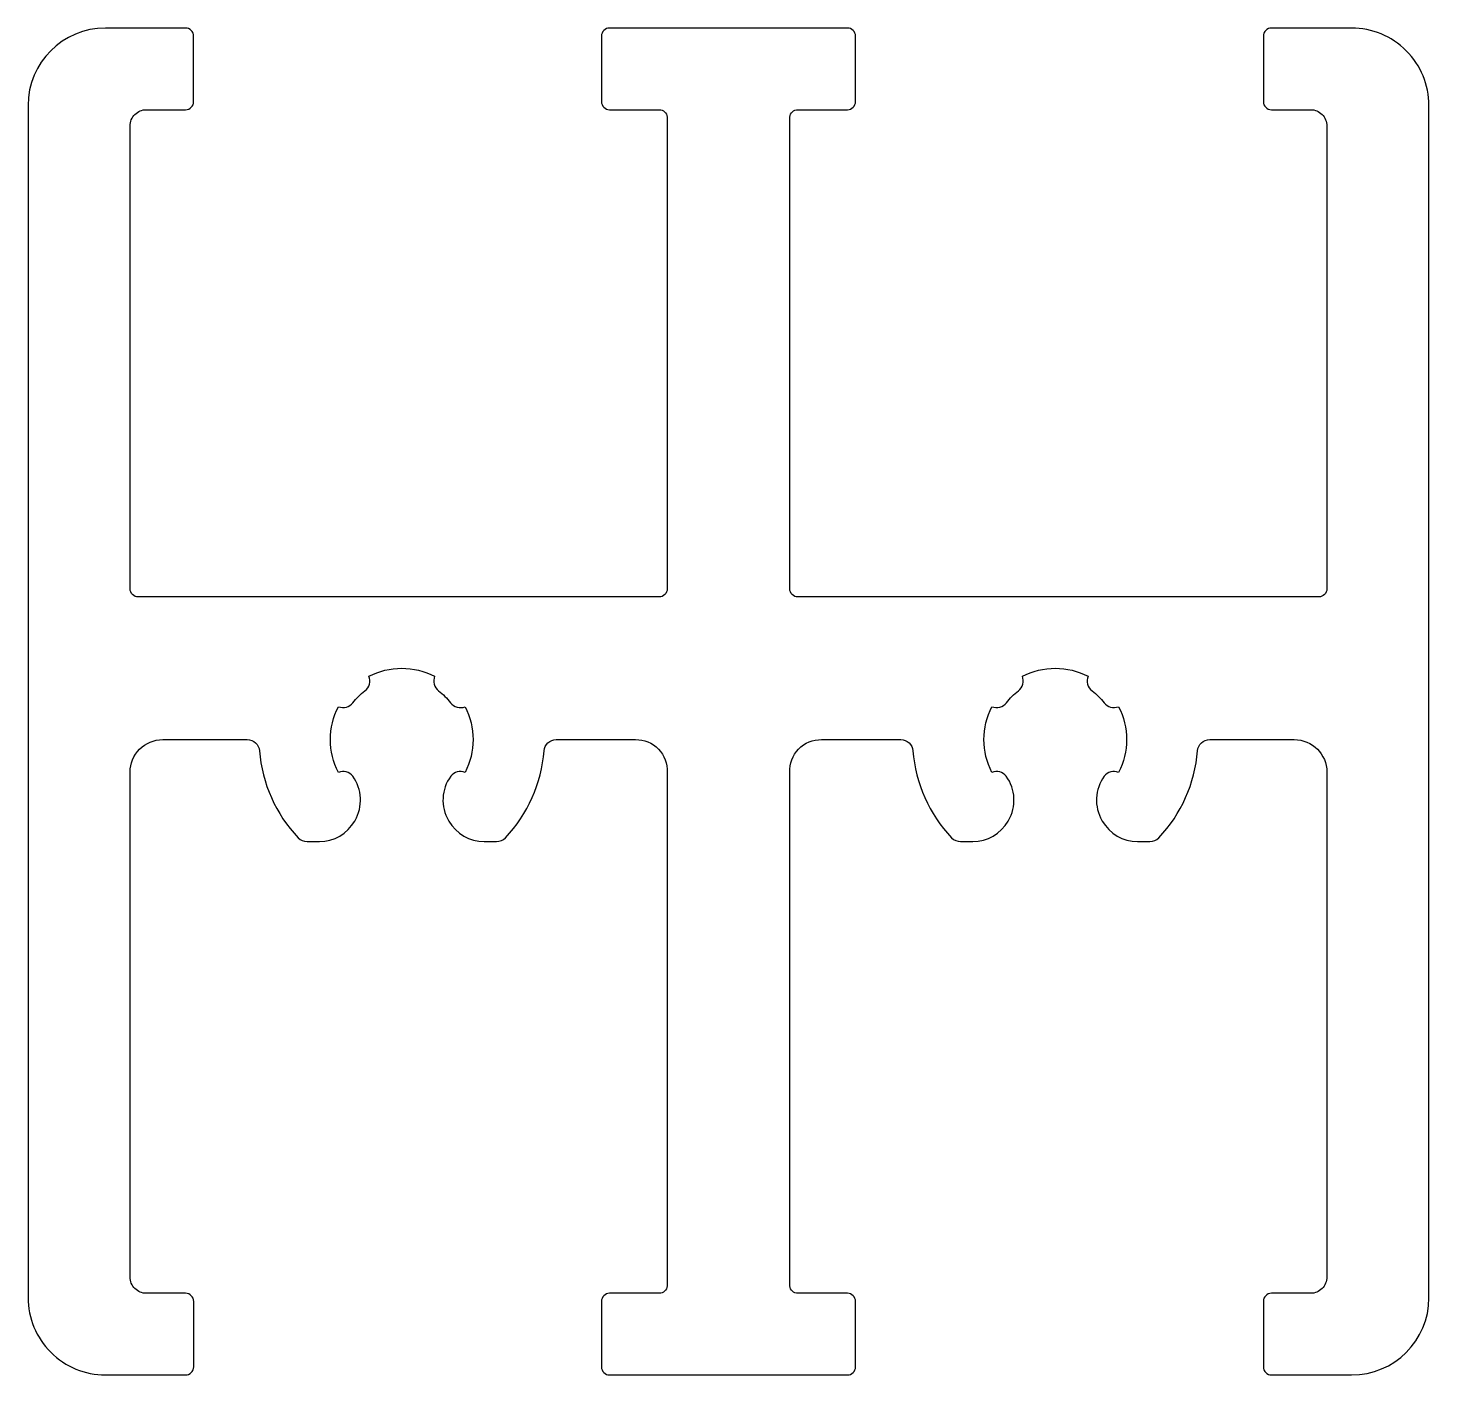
# Model space of a CAD drawing. Extents: x 1419.9 to 1454.2, y -19.2 to 13.8.
import ezdxf

# ---------------------------------------------------------------- set-up
doc = ezdxf.new("R2010")
doc.units = 0
doc.header["$LTSCALE"] = 15
doc.layers.get('0').update_dxf_attribs({"linetype": 'CONTINUOUS'})

msp = doc.modelspace()

# ---------------------------------------------------------------- linework, layer by layer
msp.add_lwpolyline([(1451.712, 0.05, -0.413927), (1451.512, -0.15), (1438.738, -0.15, -0.414224), (1438.538, 0.05), (1438.538, 11.618, -0.390721), (1438.738, 11.801), (1439.952, 11.801, 0.41422), (1440.152, 12.001), (1440.152, 13.604, 0.414214), (1439.952, 13.804), (1434.119, 13.804, 0.414214), (1433.919, 13.604), (1433.919, 12.001, 0.41422), (1434.119, 11.801), (1435.334, 11.801, -0.390721), (1435.533, 11.618), (1435.533, 0.05, -0.414224), (1435.334, -0.15), (1422.559, -0.15, -0.414214), (1422.359, 0.05), (1422.359, 11.401, -0.414214), (1422.759, 11.801), (1423.718, 11.801, 0.414194), (1423.918, 12.001), (1423.918, 13.604, 0.414214), (1423.718, 13.804), (1421.756, 13.804, 0.414137), (1419.856, 11.904), (1419.856, -17.331, 0.414214), (1421.756, -19.231), (1423.718, -19.231, 0.414214), (1423.919, -19.031), (1423.919, -17.428, 0.414194), (1423.718, -17.228), (1422.759, -17.228, -0.414214), (1422.359, -16.828), (1422.359, -4.448, -0.414214), (1423.159, -3.648), (1425.234, -3.648, -0.391251), (1425.533, -3.924, 0.171402), (1426.48, -6.054, 0.206032), (1426.698, -6.148), (1427.001, -6.148, 0.267949), (1427.867, -5.648), (1427.876, -5.632, 0.295643), (1427.82, -4.546, 0.336989), (1427.469, -4.455, -0.244292), (1427.469, -2.841, 0.342666), (1427.824, -2.745, -0.069783), (1428.119, -2.45, 0.342666), (1428.215, -2.095, -0.244292), (1429.829, -2.095, 0.342666), (1429.925, -2.45, -0.069783), (1430.219, -2.745, 0.342666), (1430.575, -2.841, -0.244292), (1430.575, -4.455, 0.336989), (1430.223, -4.546, 0.295643), (1430.167, -5.632), (1430.176, -5.648, 0.267949), (1431.043, -6.148), (1431.346, -6.148, 0.206032), (1431.563, -6.054, 0.171402), (1432.511, -3.924, -0.391251), (1432.81, -3.648), (1434.754, -3.648, -0.432447), (1435.533, -4.448), (1435.534, -17.045, -0.391142), (1435.334, -17.228), (1434.119, -17.228, 0.41422), (1433.919, -17.428), (1433.919, -19.031, 0.414214), (1434.119, -19.231), (1439.952, -19.231, 0.414214), (1440.152, -19.031), (1440.152, -17.428, 0.41422), (1439.952, -17.228), (1438.738, -17.228, -0.390721), (1438.538, -17.045), (1438.538, -4.448, -0.432458), (1439.318, -3.648), (1441.261, -3.648, -0.391251), (1441.56, -3.924, 0.171402), (1442.508, -6.054, 0.206032), (1442.726, -6.148), (1443.029, -6.148, 0.267949), (1443.895, -5.648), (1443.904, -5.632, 0.295643), (1443.848, -4.546, 0.336989), (1443.497, -4.455, -0.244292), (1443.497, -2.841, 0.342666), (1443.852, -2.745, -0.069783), (1444.146, -2.45, 0.342666), (1444.243, -2.095, -0.244292), (1445.856, -2.095, 0.342666), (1445.952, -2.45, -0.069783), (1446.247, -2.745, 0.342666), (1446.602, -2.841, -0.244292), (1446.602, -4.455, 0.336989), (1446.251, -4.546, 0.295643), (1446.195, -5.632), (1446.204, -5.648, 0.267949), (1447.07, -6.148), (1447.373, -6.148, 0.206032), (1447.591, -6.054, 0.171402), (1448.538, -3.924, -0.391251), (1448.838, -3.648), (1450.912, -3.648, -0.41413), (1451.712, -4.448), (1451.712, -16.828, -0.414453), (1451.312, -17.228), (1450.353, -17.228, 0.414194), (1450.153, -17.428), (1450.153, -19.031, 0.414214), (1450.353, -19.231), (1452.316, -19.231, 0.413192), (1454.216, -17.337), (1454.216, 11.904, 0.414214), (1452.316, 13.804), (1450.353, 13.804, 0.414214), (1450.153, 13.604), (1450.153, 12.001, 0.414194), (1450.353, 11.801), (1451.312, 11.801, -0.414432), (1451.712, 11.401), (1451.712, 0.05)], format="xyb")

doc.saveas('drawing.dxf')
